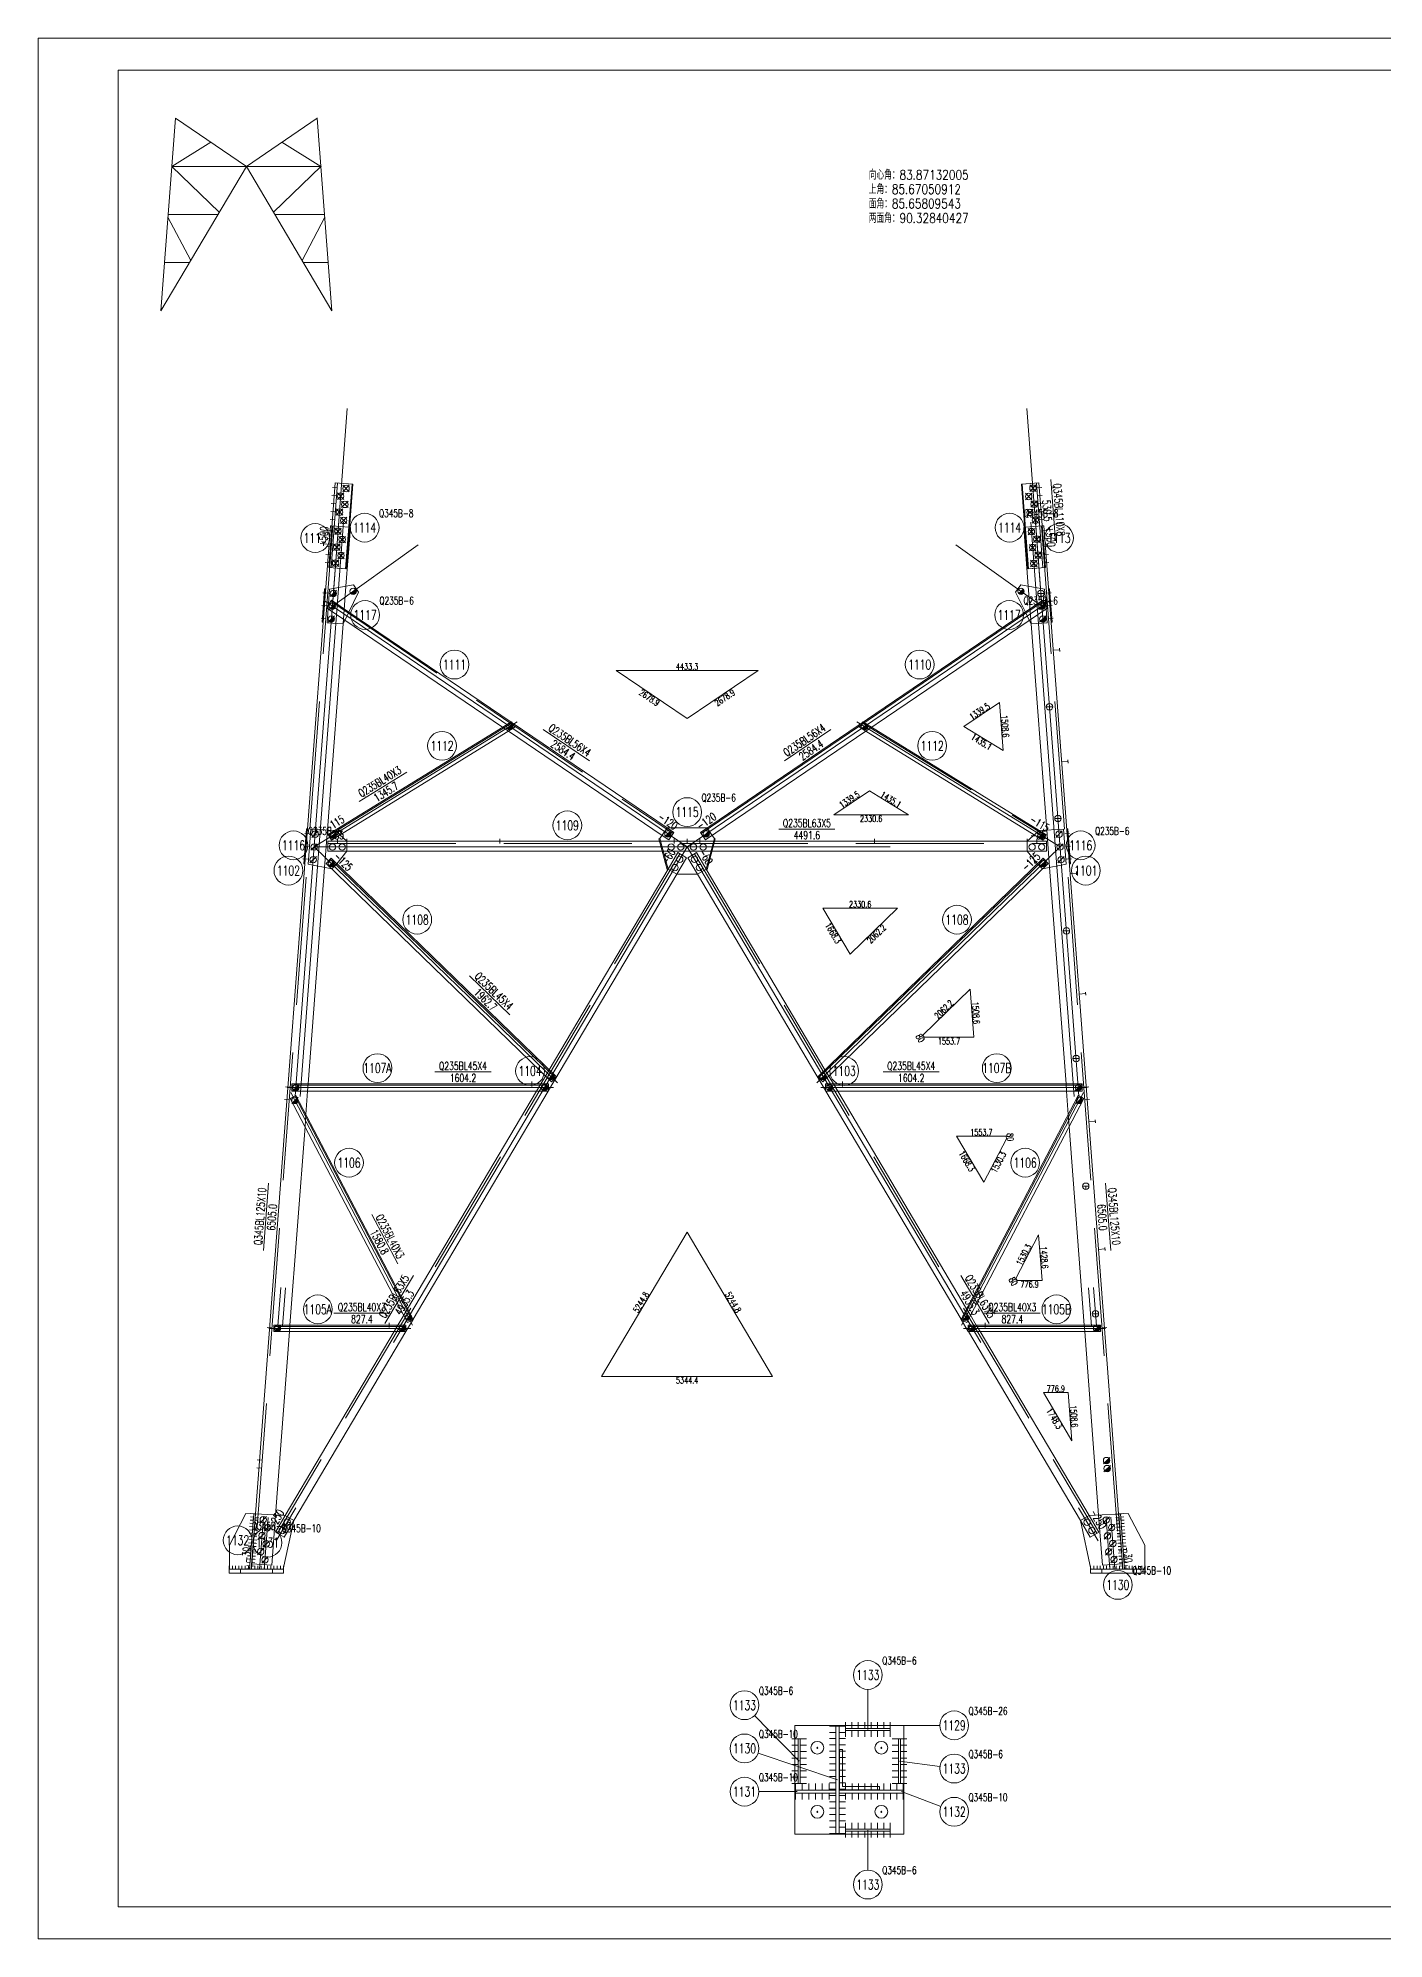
# Model space of a CAD drawing. Extents: x 0 to 841, y 0 to 594.
# Drawn here: x 0 to 420, y 0 to 594 of the extents above; entities that cross this region are included whole.
import ezdxf
from ezdxf.enums import TextEntityAlignment as Align

# ---------------------------------------------------------------- set-up
doc = ezdxf.new("R2010")
doc.units = 0
doc.header["$LTSCALE"] = 20
doc.header["$MEASUREMENT"] = 0
doc.linetypes.add('Dash', pattern=[2.75, 2, -0.75])
doc.linetypes.add('DashDot', pattern=[15.6, 9, -3, 0.6, -3])
doc.layers.get('0').update_dxf_attribs({"linetype": 'CONTINUOUS', "lineweight": 25})
doc.styles.get("Standard").update_dxf_attribs({"font": 'simplex', "width": 0.7, "bigfont": 'gbhzfs.shx'})

# ---------------------------------------------------------------- blocks, each defined once
blk = doc.blocks.new('M16X40S')
at = {"color": 3, "linetype": 'Continuous', "lineweight": 13}
blk.add_line((-0.707, -0.707), (0.707, 0.707), dxfattribs=at)
blk.add_circle((0, 0), 1, dxfattribs=at)
for radius in [0.9, 0.8, 0.7, 0.6, 0.5, 0.4, 0.3, 0.2, 0.1]:
    blk.add_arc((0, 0), radius, 225, 45, dxfattribs=at)
blk = doc.blocks.new('M20X45S')
at = {"color": 3, "linetype": 'Continuous', "lineweight": 13}
blk.add_circle((0, 0), 1, dxfattribs=at)
blk = doc.blocks.new('M20X55S')
at = {"color": 3, "linetype": 'Continuous', "lineweight": 13}
blk.add_line((-1, -1), (1, 1), dxfattribs=at)
blk.add_circle((0, 0), 1, dxfattribs=at)
blk = doc.blocks.new('M20X65S')
at = {"color": 3, "linetype": 'Continuous', "lineweight": 13}
for p, q in [((-1, -1), (1, 1)), ((-1, 1), (1, -1))]:
    blk.add_line(p, q, dxfattribs=at)
blk.add_circle((0, 0), 1, dxfattribs=at)
blk = doc.blocks.new('M16X50S')
at = {"color": 3, "linetype": 'Continuous', "lineweight": 13}
blk.add_line((-1, -1), (1, 1), dxfattribs=at)
blk.add_circle((0, 0), 1, dxfattribs=at)
for radius in [0.9, 0.8, 0.7, 0.6, 0.5, 0.4, 0.3, 0.2, 0.1]:
    blk.add_arc((0, 0), radius, 225, 45, dxfattribs=at)
blk = doc.blocks.new('StepBolt')
at = {"color": 3, "linetype": 'Continuous', "lineweight": 13}
for p, q in [((-1, 0), (1, 0)), ((0, 0), (0, -1))]:
    blk.add_line(p, q, dxfattribs=at)
blk.add_circle((0, 0), 1, dxfattribs=at)
blk = doc.blocks.new('DefaultBolt')
at = {"color": 3, "linetype": 'Continuous', "lineweight": 13}
for p, q in [((-0.1, -0.1), (0.1, 0.1)), ((0.1, -0.1), (-0.1, 0.1))]:
    blk.add_line(p, q, dxfattribs=at)
blk.add_circle((0, 0), 1, dxfattribs=at)

msp = doc.modelspace()

# ---------------------------------------------------------------- linework, layer by layer
at = {"color": 7, "linetype": 'Continuous', "lineweight": 18}
for p, q in [((0, 594), (841, 594)), ((0, 0), (0, 594)), ((25, 584), (831, 584)), ((25, 10), (25, 584)), ((25, 10), (831, 10)), ((0, 0), (841, 0))]:
    msp.add_line(p, q, dxfattribs=at)
at = {"color": 7, "linetype": 'Continuous', "lineweight": 0}
for p, q in [((42.93, 568.94), (38.38, 508.77)), ((42.93, 568.94), (65.1, 553.9)), ((87.26, 568.94), (65.1, 553.9)), ((87.26, 568.94), (91.82, 508.77)), ((54.01, 561.42), (41.79, 553.9)), ((76.18, 561.42), (88.4, 553.9)), ((65.1, 553.9), (38.38, 508.77)), ((41.79, 553.9), (56.6, 539.54)), ((41.79, 553.9), (88.4, 553.9)), ((65.1, 553.9), (91.82, 508.77)), ((88.4, 553.9), (73.6, 539.54)), ((40.59, 538.06), (47.69, 524.5)), ((40.65, 538.86), (56.19, 538.86)), ((89.54, 538.86), (74.01, 538.86)), ((89.6, 538.06), (82.51, 524.5)), ((39.51, 523.81), (47.28, 523.81)), ((90.68, 523.81), (82.91, 523.81)), ((314.09, 417.98), (207.19, 345.43)), ((148.12, 380.01), (90.84, 344.76)), ((91.27, 337.42), (161.71, 269.13)), ((314.3, 337.42), (243.87, 269.13)), ((79.31, 266.77), (159.5, 266.77)), ((80.21, 263.42), (116.86, 193.42)), ((326.26, 266.77), (246.07, 266.77)), ((325.36, 263.42), (288.71, 193.42)), ((73.62, 191.4), (114.96, 191.4)), ((331.95, 191.4), (290.61, 191.4)), ((67.27, 130.82), (66.27, 130.89)), ((67.35, 131.83), (66.35, 131.9)), ((67.42, 132.84), (66.43, 132.92)), ((67.77, 130.78), (68.76, 130.7)), ((67.84, 131.79), (68.84, 131.71)), ((67.92, 132.8), (68.92, 132.73)), ((337.65, 132.79), (336.65, 132.71)), ((337.73, 131.77), (336.73, 131.7)), ((337.8, 130.76), (336.81, 130.68)), ((338.15, 132.83), (339.14, 132.9)), ((338.22, 131.81), (339.22, 131.89)), ((338.3, 130.8), (339.3, 130.87)), ((66.81, 124.74), (65.81, 124.82)), ((66.89, 125.75), (65.89, 125.83)), ((66.96, 126.77), (65.97, 126.84)), ((67.04, 127.78), (66.04, 127.85)), ((67.12, 128.79), (66.12, 128.87)), ((67.19, 129.8), (66.2, 129.88)), ((67.38, 125.72), (68.38, 125.64)), ((67.46, 126.73), (68.46, 126.65)), ((67.54, 127.74), (68.54, 127.67)), ((67.61, 128.75), (68.61, 128.68)), ((67.69, 129.77), (68.69, 129.69)), ((337.88, 129.75), (336.88, 129.67)), ((337.96, 128.73), (336.96, 128.66)), ((338.03, 127.72), (337.04, 127.64)), ((338.11, 126.7), (337.11, 126.63)), ((338.19, 125.69), (337.19, 125.61)), ((338.38, 129.78), (339.38, 129.86)), ((338.45, 128.77), (339.45, 128.85)), ((338.53, 127.76), (339.53, 127.83)), ((338.61, 126.74), (339.61, 126.82)), ((338.69, 125.73), (339.68, 125.8)), ((338.76, 124.71), (339.76, 124.79)), ((66.43, 119.68), (65.43, 119.75)), ((66.5, 120.69), (65.51, 120.77)), ((66.58, 121.7), (65.58, 121.78)), ((66.66, 122.72), (65.66, 122.79)), ((66.73, 123.73), (65.74, 123.8)), ((66.92, 119.64), (67.92, 119.57)), ((67, 120.65), (68, 120.58)), ((67.08, 121.67), (68.08, 121.59)), ((67.15, 122.68), (68.15, 122.6)), ((67.23, 123.69), (68.23, 123.62)), ((67.31, 124.7), (68.31, 124.63)), ((338.26, 124.68), (337.27, 124.6)), ((338.34, 123.66), (337.34, 123.59)), ((338.42, 122.65), (337.42, 122.57)), ((338.49, 121.63), (337.5, 121.56)), ((338.57, 120.62), (337.57, 120.54)), ((338.65, 119.6), (337.65, 119.53)), ((338.84, 123.7), (339.84, 123.77)), ((338.92, 122.68), (339.91, 122.76)), ((338.99, 121.67), (339.99, 121.75)), ((339.07, 120.66), (340.07, 120.73)), ((339.15, 119.64), (340.14, 119.72)), ((59.72, 115.59), (59.72, 116.58)), ((60.72, 115.59), (60.72, 116.58)), ((61.72, 115.59), (61.72, 116.58)), ((62.72, 115.59), (62.72, 116.58)), ((63.72, 115.59), (63.72, 116.58)), ((64.72, 115.59), (64.72, 116.58)), ((66.12, 115.63), (65.12, 115.7)), ((66.2, 116.64), (65.2, 116.72)), ((66.27, 117.65), (65.28, 117.73)), ((66.35, 118.67), (65.35, 118.74)), ((65.72, 115.59), (65.72, 116.58)), ((66.62, 115.59), (67.62, 115.52)), ((66.69, 116.6), (67.69, 116.53)), ((66.72, 115.59), (66.72, 116.58)), ((66.77, 117.62), (67.77, 117.54)), ((66.85, 118.63), (67.85, 118.55)), ((67.72, 115.59), (67.72, 116.58)), ((68.72, 115.59), (68.72, 116.58)), ((69.72, 115.59), (69.72, 116.58)), ((70.72, 115.59), (70.72, 116.58)), ((71.72, 115.59), (71.72, 116.58)), ((72.72, 115.59), (72.72, 116.58)), ((73.72, 115.59), (73.72, 116.58)), ((74.72, 115.59), (74.72, 116.58)), ((75.72, 115.59), (75.72, 116.58)), ((76.72, 115.59), (76.72, 116.58)), ((328.85, 115.59), (328.85, 116.58)), ((329.85, 115.59), (329.85, 116.58)), ((330.85, 115.59), (330.85, 116.58)), ((331.85, 115.59), (331.85, 116.58)), ((332.85, 115.59), (332.85, 116.58)), ((333.85, 115.59), (333.85, 116.58)), ((334.85, 115.59), (334.85, 116.58)), ((335.85, 115.59), (335.85, 116.58)), ((336.85, 115.59), (336.85, 116.58)), ((338.72, 118.59), (337.73, 118.51)), ((338.8, 117.58), (337.8, 117.5)), ((337.85, 115.59), (337.85, 116.58)), ((338.88, 116.56), (337.88, 116.49)), ((338.95, 115.55), (337.96, 115.47)), ((338.85, 115.59), (338.85, 116.58)), ((339.22, 118.63), (340.22, 118.7)), ((339.3, 117.61), (340.3, 117.69)), ((339.38, 116.6), (340.37, 116.67)), ((339.45, 115.59), (340.45, 115.66)), ((339.85, 115.59), (339.85, 116.58)), ((340.85, 115.59), (340.85, 116.58)), ((341.85, 115.59), (341.85, 116.58)), ((342.85, 115.59), (342.85, 116.58)), ((343.85, 115.59), (343.85, 116.58)), ((344.85, 115.59), (344.85, 116.58)), ((345.85, 115.59), (345.85, 116.58)), ((249.27, 66.55), (247.27, 66.55)), ((250.26, 66.55), (252.26, 66.55)), ((252.26, 65.74), (252.26, 67.74)), ((254.26, 65.74), (254.26, 67.74)), ((256.26, 65.74), (256.26, 67.74)), ((258.26, 65.74), (258.26, 67.74)), ((260.26, 65.74), (260.26, 67.74)), ((262.26, 65.74), (262.26, 67.74)), ((264.26, 65.74), (264.26, 67.74)), ((266.26, 65.74), (266.26, 67.74)), ((237.46, 62.54), (235.46, 62.54)), ((237.46, 60.54), (235.46, 60.54)), ((238.06, 62.54), (240.06, 62.54)), ((238.06, 60.54), (240.06, 60.54)), ((249.27, 64.57), (247.27, 64.57)), ((249.27, 62.6), (247.27, 62.6)), ((249.27, 60.62), (247.27, 60.62)), ((250.26, 64.57), (252.26, 64.57)), ((250.26, 62.6), (252.26, 62.6)), ((250.26, 60.62), (252.26, 60.62)), ((252.26, 65.14), (252.26, 63.14)), ((254.26, 65.14), (254.26, 63.14)), ((256.26, 65.14), (256.26, 63.14)), ((258.26, 65.14), (258.26, 63.14)), ((260.26, 65.14), (260.26, 63.14)), ((262.26, 65.14), (262.26, 63.14)), ((264.26, 65.14), (264.26, 63.14)), ((266.26, 65.14), (266.26, 63.14)), ((268.86, 62.54), (266.86, 62.54)), ((268.86, 60.54), (266.86, 60.54)), ((269.46, 62.54), (271.46, 62.54)), ((269.46, 60.54), (271.46, 60.54)), ((237.46, 58.54), (235.46, 58.54)), ((237.46, 56.54), (235.46, 56.54)), ((237.46, 54.54), (235.46, 54.54)), ((238.06, 58.54), (240.06, 58.54)), ((238.06, 56.54), (240.06, 56.54)), ((238.06, 54.54), (240.06, 54.54)), ((249.27, 58.64), (247.27, 58.64)), ((249.27, 56.67), (247.27, 56.67)), ((249.27, 54.69), (247.27, 54.69)), ((250.26, 58.64), (252.26, 58.64)), ((250.26, 56.67), (252.26, 56.67)), ((250.26, 54.69), (252.26, 54.69)), ((268.86, 58.54), (266.86, 58.54)), ((268.86, 56.54), (266.86, 56.54)), ((268.86, 54.54), (266.86, 54.54)), ((269.46, 58.54), (271.46, 58.54)), ((269.46, 56.54), (271.46, 56.54)), ((269.46, 54.54), (271.46, 54.54)), ((237.46, 52.54), (235.46, 52.54)), ((237.46, 50.54), (235.46, 50.54)), ((237.46, 48.54), (235.46, 48.54)), ((236.67, 46.54), (236.67, 48.54)), ((238.06, 52.54), (240.06, 52.54)), ((238.06, 50.54), (240.06, 50.54)), ((238.06, 48.54), (240.06, 48.54)), ((238.76, 46.54), (238.76, 48.54)), ((240.85, 46.54), (240.85, 48.54)), ((242.94, 46.54), (242.94, 48.54)), ((245.03, 46.54), (245.03, 48.54)), ((247.12, 46.54), (247.12, 48.54)), ((249.27, 52.71), (247.27, 52.71)), ((249.27, 50.74), (247.27, 50.74)), ((249.27, 48.76), (247.27, 48.76)), ((249.21, 46.54), (249.21, 48.54)), ((250.26, 52.71), (252.26, 52.71)), ((250.26, 50.74), (252.26, 50.74)), ((250.26, 48.76), (252.26, 48.76)), ((250.32, 46.54), (250.32, 48.54)), ((252.31, 46.54), (252.31, 48.54)), ((254.31, 46.54), (254.31, 48.54)), ((256.31, 46.54), (256.31, 48.54)), ((258.3, 46.54), (258.3, 48.54)), ((260.3, 46.54), (260.3, 48.54)), ((262.29, 46.54), (262.29, 48.54)), ((264.29, 46.54), (264.29, 48.54)), ((266.28, 46.54), (266.28, 48.54)), ((268.86, 52.54), (266.86, 52.54)), ((268.86, 50.54), (266.86, 50.54)), ((268.86, 48.54), (266.86, 48.54)), ((268.28, 46.54), (268.28, 48.54)), ((269.46, 52.54), (271.46, 52.54)), ((269.46, 50.54), (271.46, 50.54)), ((269.46, 48.54), (271.46, 48.54)), ((270.27, 46.54), (270.27, 48.54)), ((236.67, 45.54), (236.67, 43.55)), ((238.76, 45.54), (238.76, 43.55)), ((240.85, 45.54), (240.85, 43.55)), ((242.94, 45.54), (242.94, 43.55)), ((245.03, 45.54), (245.03, 43.55)), ((247.12, 45.54), (247.12, 43.55)), ((249.27, 46.79), (247.27, 46.79)), ((249.27, 44.81), (247.27, 44.81)), ((249.27, 42.83), (247.27, 42.83)), ((249.21, 45.54), (249.21, 43.55)), ((250.26, 46.79), (252.26, 46.79)), ((250.26, 44.81), (252.26, 44.81)), ((250.26, 42.83), (252.26, 42.83)), ((250.32, 45.54), (250.32, 43.55)), ((252.31, 45.54), (252.31, 43.55)), ((254.31, 45.54), (254.31, 43.55)), ((256.31, 45.54), (256.31, 43.55)), ((258.3, 45.54), (258.3, 43.55)), ((260.3, 45.54), (260.3, 43.55)), ((262.29, 45.54), (262.29, 43.55)), ((264.29, 45.54), (264.29, 43.55)), ((266.28, 45.54), (266.28, 43.55)), ((268.28, 45.54), (268.28, 43.55)), ((270.27, 45.54), (270.27, 43.55)), ((249.27, 40.86), (247.27, 40.86)), ((249.27, 38.88), (247.27, 38.88)), ((249.27, 36.9), (247.27, 36.9)), ((250.26, 40.86), (252.26, 40.86)), ((250.26, 38.88), (252.26, 38.88)), ((250.26, 36.9), (252.26, 36.9)), ((252.26, 34.34), (252.26, 36.34)), ((254.26, 34.34), (254.26, 36.34)), ((256.26, 34.34), (256.26, 36.34)), ((258.26, 34.34), (258.26, 36.34)), ((260.26, 34.34), (260.26, 36.34)), ((262.26, 34.34), (262.26, 36.34)), ((264.26, 34.34), (264.26, 36.34)), ((266.26, 34.34), (266.26, 36.34)), ((249.27, 34.93), (247.27, 34.93)), ((249.27, 32.95), (247.27, 32.95)), ((250.26, 34.93), (252.26, 34.93)), ((250.26, 32.95), (252.26, 32.95)), ((252.26, 33.74), (252.26, 31.74)), ((254.26, 33.74), (254.26, 31.74)), ((256.26, 33.74), (256.26, 31.74)), ((258.26, 33.74), (258.26, 31.74)), ((260.26, 33.74), (260.26, 31.74)), ((262.26, 33.74), (262.26, 31.74)), ((264.26, 33.74), (264.26, 31.74)), ((266.26, 33.74), (266.26, 31.74))]:
    msp.add_line(p, q, dxfattribs=at)
at = {"color": 2, "linetype": 'DashDot', "lineweight": 0}
for p, q in [((96.63, 478.27), (91.95, 416.45)), ((308.94, 478.27), (313.62, 416.45)), ((93.95, 442.88), (69.18, 115.59)), ((95.45, 442.76), (70.67, 115.47)), ((310.12, 442.76), (334.9, 115.47)), ((311.62, 442.88), (336.4, 115.59)), ((118.79, 435.65), (91.95, 416.45)), ((286.78, 435.65), (313.62, 416.45)), ((89.68, 418), (202.79, 341.23)), ((315.9, 417.99), (202.79, 341.23)), ((149.71, 380.28), (86.26, 341.23)), ((255.86, 380.28), (319.31, 341.23)), ((202.79, 341.23), (69.18, 115.59)), ((86.26, 341.24), (162.26, 267.55)), ((86.26, 341.23), (319.31, 341.23)), ((202.79, 341.23), (336.4, 115.59)), ((319.31, 341.24), (243.31, 267.55)), ((77.81, 266.02), (161, 266.02)), ((78.99, 264.47), (117.03, 191.81)), ((327.76, 266.02), (244.57, 266.02)), ((326.59, 264.47), (288.55, 191.81)), ((72.12, 190.8), (116.46, 190.8)), ((333.45, 190.8), (289.11, 190.8))]:
    msp.add_line(p, q, dxfattribs=at)
at = {"color": 1, "linetype": 'Dash', "lineweight": 0}
for p, q in [((91.61, 428.51), (93.61, 454.94)), ((313.96, 428.51), (311.96, 454.94)), ((92.1, 441.51), (67.54, 117.22)), ((97.08, 441.13), (91.85, 441.53)), ((308.49, 441.13), (313.73, 441.53)), ((313.48, 441.51), (338.03, 117.22)), ((95.3, 410.93), (96.19, 422.7)), ((310.28, 410.93), (309.39, 422.7)), ((90.46, 415.77), (90.52, 416.57)), ((90.52, 416.57), (91.7, 418.31)), ((91.48, 417.98), (198.38, 345.43)), ((91.7, 418.31), (97.12, 414.64)), ((314.93, 415.65), (314.84, 416.88)), ((95.87, 412.1), (90.46, 415.77)), ((308.46, 414.64), (309.7, 412.1)), ((147.77, 380.26), (148.1, 380.04)), ((257.8, 380.26), (260.42, 378.65)), ((146.97, 377.42), (145.15, 378.65)), ((256.61, 378.65), (257.47, 380.04)), ((258.6, 377.42), (256.61, 378.65)), ((257.45, 380.01), (314.73, 344.76)), ((89.53, 334.81), (90.42, 346.54)), ((94.31, 345.02), (92.76, 346.41)), ((92.76, 346.41), (92.76, 346.41)), ((197.03, 343.45), (194.97, 344.85)), ((196.54, 347.17), (198.61, 345.76)), ((198.61, 345.76), (197.03, 343.45)), ((210.61, 344.85), (209.03, 347.17)), ((313.89, 343.4), (311.26, 345.02)), ((312.81, 346.41), (314.94, 345.1)), ((314.94, 345.1), (313.89, 343.4)), ((316.04, 334.81), (315.15, 346.54)), ((200.53, 339.09), (74.81, 126.78)), ((90.51, 343.03), (96.51, 343.03)), ((90.51, 339.88), (90.51, 343.03)), ((90.51, 342.28), (315.06, 342.28)), ((96.51, 339.88), (90.51, 339.88)), ((194.16, 343.03), (211.41, 343.03)), ((210.56, 339.88), (195.01, 339.88)), ((199.88, 339.47), (196.82, 334.31)), ((202.59, 337.86), (199.88, 339.47)), ((202.98, 337.86), (205.69, 339.47)), ((205.05, 339.09), (330.76, 126.78)), ((205.69, 339.47), (208.75, 334.31)), ((309.06, 343.03), (315.06, 343.03)), ((315.06, 339.88), (309.06, 339.88)), ((315.06, 343.03), (315.06, 339.88)), ((91.77, 334.35), (93.34, 335.97)), ((93.34, 335.97), (93.34, 335.97)), ((199.53, 332.7), (202.59, 337.86)), ((206.04, 332.7), (202.98, 337.86)), ((312.23, 335.97), (312.23, 335.97)), ((312.23, 335.97), (313.8, 334.35)), ((159.71, 271.62), (158.53, 269.63)), ((245.86, 271.62), (247.04, 269.63)), ((84.24, 264.92), (84.41, 267.17)), ((157.07, 267.17), (155.74, 264.92)), ((159.4, 264.92), (159.5, 265.09)), ((246.17, 264.92), (246.07, 265.09)), ((248.5, 267.17), (249.83, 264.92)), ((321.33, 264.92), (321.16, 267.17)), ((83.41, 253.87), (83.69, 257.64)), ((322.17, 253.87), (321.88, 257.64)), ((115.48, 196.92), (114.28, 194.9)), ((290.1, 196.92), (291.29, 194.9)), ((78.55, 189.8), (78.71, 191.8)), ((112.44, 191.8), (111.26, 189.8)), ((117.15, 193.57), (117.19, 193.64)), ((288.42, 193.57), (288.38, 193.64)), ((293.13, 191.8), (294.31, 189.8)), ((327.02, 189.8), (326.87, 191.8)), ((114.92, 189.8), (114.96, 189.87)), ((290.65, 189.8), (290.61, 189.87)), ((67.97, 132.8), (66.8, 117.27)), ((73.03, 116.8), (74.21, 132.48)), ((77.22, 132.32), (74.17, 127.16)), ((76.88, 125.55), (79.93, 130.72)), ((328.69, 125.55), (325.64, 130.72)), ((328.35, 132.32), (331.41, 127.16)), ((332.54, 116.8), (331.36, 132.48)), ((337.65, 132.8), (336.65, 132.73)), ((337.73, 131.79), (336.73, 131.71)), ((337.8, 130.78), (336.81, 130.7)), ((337.6, 132.8), (338.78, 117.27)), ((338.95, 115.59), (337.65, 132.8)), ((338.15, 132.84), (339.15, 132.92)), ((338.15, 132.83), (339.45, 115.63)), ((338.23, 131.83), (339.22, 131.9)), ((338.3, 130.82), (339.3, 130.89)), ((74.17, 127.16), (76.88, 125.55)), ((331.41, 127.16), (328.69, 125.55)), ((337.88, 129.77), (336.88, 129.69)), ((337.96, 128.75), (336.96, 128.68)), ((338.03, 127.74), (337.04, 127.67)), ((338.11, 126.73), (337.11, 126.65)), ((338.19, 125.72), (337.19, 125.64)), ((338.38, 129.8), (339.38, 129.88)), ((338.46, 128.79), (339.45, 128.87)), ((338.53, 127.78), (339.53, 127.85)), ((338.61, 126.77), (339.61, 126.84)), ((338.69, 125.75), (339.68, 125.83)), ((338.76, 124.74), (339.76, 124.82)), ((338.26, 124.7), (337.27, 124.63)), ((338.34, 123.69), (337.34, 123.62)), ((338.42, 122.68), (337.42, 122.6)), ((338.49, 121.67), (337.5, 121.59)), ((338.57, 120.65), (337.57, 120.58)), ((338.65, 119.64), (337.65, 119.57)), ((338.84, 123.73), (339.84, 123.8)), ((338.92, 122.72), (339.91, 122.79)), ((338.99, 121.7), (339.99, 121.78)), ((339.07, 120.69), (340.07, 120.77)), ((339.15, 119.68), (340.14, 119.75)), ((59.82, 115.59), (66.09, 115.59)), ((66.65, 115.59), (76.62, 115.59)), ((66.8, 117.27), (73.03, 116.8)), ((328.95, 115.59), (345.75, 115.59)), ((338.78, 117.27), (332.54, 116.8)), ((338.72, 118.63), (337.73, 118.55)), ((338.8, 117.62), (337.8, 117.54)), ((338.88, 116.6), (337.88, 116.53)), ((338.95, 115.59), (337.96, 115.52)), ((339.45, 115.63), (338.95, 115.59)), ((339.22, 118.67), (340.22, 118.74)), ((339.3, 117.65), (340.3, 117.73)), ((339.38, 116.64), (340.37, 116.72)), ((339.45, 115.63), (340.45, 115.7))]:
    msp.add_line(p, q, dxfattribs=at)
at = {"color": 7, "linetype": 'Continuous', "lineweight": 13}
for p, q in [((317.84, 436.87), (316.39, 456.06)), ((157.84, 377.96), (172.32, 368.14)), ((247.73, 377.96), (233.25, 368.13)), ((115.21, 364.63), (100.31, 355.46)), ((231.46, 346.78), (248.96, 346.78)), ((134.83, 300.96), (147.4, 288.78)), ((124.02, 270.92), (141.52, 270.92)), ((281.55, 270.92), (264.05, 270.92)), ((72.03, 236.12), (70.45, 215.18)), ((333.54, 236.12), (335.12, 215.18)), ((104.26, 226.43), (112.38, 210.92)), ((117.3, 207.37), (108.39, 192.31)), ((288.27, 207.37), (297.19, 192.31)), ((92.43, 195.55), (109.93, 195.55)), ((313.14, 195.55), (295.64, 195.55)), ((259.26, 78), (259.26, 65.44)), ((223.86, 69.82), (237.76, 55.54)), ((281.72, 66.75), (270.47, 66.75)), ((224.99, 58.11), (249.77, 49.75)), ((281.76, 53.85), (269.16, 55.54)), ((225.22, 46.04), (237.17, 46.04)), ((282.02, 41.36), (269.77, 46.04)), ((259.26, 21.5), (259.26, 34.04))]:
    msp.add_line(p, q, dxfattribs=at)
at = {"color": 1, "linetype": 'Continuous', "lineweight": 0}
for p, q in [((224.95, 396.39), (180.62, 396.39)), ((180.62, 396.39), (202.79, 381.35)), ((202.79, 381.35), (224.95, 396.39)), ((300.36, 386.36), (289.28, 378.84)), ((301.5, 371.32), (300.36, 386.36)), ((289.28, 378.84), (301.5, 371.32)), ((259.72, 358.79), (248.64, 351.26)), ((271.94, 351.26), (259.72, 358.79)), ((248.64, 351.26), (271.94, 351.26)), ((268.5, 322.1), (245.19, 322.1)), ((245.19, 322.1), (253.69, 307.74)), ((253.69, 307.74), (268.5, 322.1)), ((291.25, 296.79), (276.44, 282.44)), ((292.39, 281.75), (291.25, 296.79)), ((276.44, 282.44), (276.85, 281.75)), ((276.85, 281.75), (292.39, 281.75)), ((286.96, 250.87), (295.46, 236.51)), ((302.49, 250.87), (286.96, 250.87)), ((295.46, 236.51), (302.55, 250.07)), ((302.55, 250.07), (302.49, 250.87)), ((202.79, 220.89), (176.06, 175.76)), ((229.51, 175.76), (202.79, 220.89)), ((312.6, 219.98), (305.5, 206.43)), ((313.68, 205.74), (312.6, 219.98)), ((305.5, 206.43), (305.91, 205.74)), ((305.91, 205.74), (313.68, 205.74)), ((176.06, 175.76), (229.51, 175.76)), ((314.09, 170.75), (323, 155.7)), ((321.86, 170.75), (314.09, 170.75)), ((323, 155.7), (321.86, 170.75))]:
    msp.add_line(p, q, dxfattribs=at)
at = {"color": 7, "linetype": 'Continuous', "lineweight": 0}
for points in [[(90.86, 428.57), (92.86, 454.99)], [(92.87, 454.99), (90.86, 428.57)], [(92.86, 454.99), (98.35, 454.58)], [(98.1, 454.6), (92.87, 454.99)], [(96.1, 428.17), (98.1, 454.6)], [(98.35, 454.58), (96.35, 428.15)], [(312.71, 454.99), (307.23, 454.58)], [(307.23, 454.58), (309.23, 428.15)], [(312.71, 454.99), (307.47, 454.6)], [(307.47, 454.6), (309.47, 428.17)], [(314.71, 428.57), (312.71, 454.99)], [(314.71, 428.57), (312.71, 454.99)], [(91.35, 441.57), (67.97, 132.8)], [(91.85, 441.53), (91.35, 441.57)], [(96.19, 422.7), (97.58, 441.1)], [(97.58, 441.1), (97.08, 441.13)], [(307.99, 441.1), (308.49, 441.13)], [(309.39, 422.7), (307.99, 441.1)], [(313.73, 441.53), (314.23, 441.57)], [(314.23, 441.57), (337.6, 132.8)], [(96.35, 428.15), (90.86, 428.57)], [(90.86, 428.57), (96.1, 428.17)], [(309.23, 428.15), (314.71, 428.57)], [(309.47, 428.17), (314.71, 428.57)], [(89.55, 421.9), (88.76, 411.43)], [(89.06, 411.4), (89.85, 421.87)], [(89.85, 421.87), (89.55, 421.9)], [(91.1, 421.78), (90.31, 411.31)], [(98.55, 423.13), (91.1, 421.78)], [(100.17, 420.86), (98.55, 423.13)], [(307.03, 423.13), (305.4, 420.86)], [(314.47, 421.78), (307.03, 423.13)], [(314.84, 416.88), (314.47, 421.78)], [(316.02, 421.9), (315.72, 421.87)], [(315.72, 421.87), (316.52, 411.4)], [(316.82, 411.43), (316.02, 421.9)], [(95.3, 410.93), (100.17, 420.86)], [(313.87, 418.31), (206.96, 345.76)], [(208.54, 343.45), (315.44, 415.99)], [(305.4, 420.86), (308.46, 414.64)], [(315.44, 415.99), (313.87, 418.31)], [(88.76, 411.43), (89.06, 411.4)], [(90.31, 411.31), (95.3, 410.93)], [(90.42, 346.54), (95.3, 410.93)], [(145.15, 378.65), (95.87, 412.1)], [(97.12, 414.64), (147.77, 380.26)], [(309.7, 412.1), (310.28, 410.93)], [(310.28, 410.93), (315.26, 411.31)], [(315.15, 346.54), (310.28, 410.93)], [(315.26, 411.31), (314.93, 415.65)], [(316.52, 411.4), (316.82, 411.43)], [(147.91, 380.35), (90.63, 345.1)], [(148.96, 378.65), (147.91, 380.35)], [(257.47, 380.04), (257.66, 380.35)], [(257.66, 380.35), (257.8, 380.26)], [(91.68, 343.4), (148.96, 378.65)], [(194.97, 344.85), (146.97, 377.42)], [(148.1, 380.04), (196.54, 347.17)], [(311.26, 345.02), (258.6, 377.42)], [(260.42, 378.65), (312.81, 346.41)], [(83.05, 335.96), (83.88, 346.93)], [(84.18, 346.91), (83.34, 335.94)], [(83.88, 346.93), (84.18, 346.91)], [(85.18, 346.83), (84.35, 335.86)], [(92.76, 346.41), (85.18, 346.83)], [(90.63, 345.1), (91.68, 343.4)], [(96.51, 343.03), (94.31, 345.02)], [(196.54, 347.17), (194.26, 343.82)], [(209.03, 347.17), (196.54, 347.17)], [(206.96, 345.76), (208.54, 343.45)], [(211.31, 343.82), (210.61, 344.85)], [(312.81, 346.41), (309.06, 343.03)], [(320.39, 346.83), (312.81, 346.41)], [(321.22, 335.86), (320.39, 346.83)], [(321.7, 346.93), (321.4, 346.91)], [(321.4, 346.91), (322.23, 335.94)], [(322.53, 335.96), (321.7, 346.93)], [(93.34, 335.97), (96.51, 339.88)], [(96.51, 343.03), (194.16, 343.03)], [(96.51, 339.88), (96.51, 343.03)], [(195.01, 339.88), (96.51, 339.88)], [(194.26, 343.82), (193.97, 343.74)], [(193.97, 343.74), (196.53, 334.23)], [(194.26, 343.82), (196.82, 334.31)], [(196.82, 334.31), (194.26, 343.82)], [(208.75, 334.31), (211.31, 343.82)], [(211.31, 343.82), (208.75, 334.31)], [(209.04, 334.23), (211.6, 343.74)], [(309.06, 339.88), (210.56, 339.88)], [(211.6, 343.74), (211.31, 343.82)], [(211.41, 343.03), (309.06, 343.03)], [(309.06, 343.03), (309.06, 339.88)], [(309.06, 339.88), (312.23, 335.97)], [(83.34, 335.94), (83.05, 335.96)], [(84.35, 335.86), (91.77, 334.35)], [(84.41, 267.17), (89.53, 334.81)], [(89.98, 336.09), (91.55, 337.71)], [(160.42, 267.8), (89.98, 336.09)], [(91.55, 337.71), (161.99, 269.42)], [(91.77, 334.35), (91.77, 334.35)], [(159.5, 265.09), (199.53, 332.7)], [(196.82, 334.31), (159.71, 271.62)], [(196.53, 334.23), (196.82, 334.31)], [(196.82, 334.31), (199.53, 332.7)], [(199.53, 332.7), (206.04, 332.7)], [(206.04, 332.7), (208.75, 334.31)], [(246.07, 265.09), (206.04, 332.7)], [(208.75, 334.31), (245.86, 271.62)], [(208.75, 334.31), (209.04, 334.23)], [(314.03, 337.71), (243.59, 269.42)], [(245.15, 267.8), (315.59, 336.09)], [(313.8, 334.35), (321.22, 335.86)], [(313.8, 334.35), (313.8, 334.35)], [(315.59, 336.09), (314.03, 337.71)], [(321.16, 267.17), (316.04, 334.81)], [(322.23, 335.94), (322.53, 335.96)], [(158.53, 269.63), (157.07, 267.17)], [(161.99, 269.42), (160.42, 267.8)], [(243.59, 269.42), (245.15, 267.8)], [(247.04, 269.63), (248.5, 267.17)], [(78.8, 262.67), (80.57, 263.6)], [(115.44, 192.67), (78.8, 262.67)], [(79.31, 267.17), (159.5, 267.17)], [(79.31, 264.92), (79.31, 267.17)], [(159.5, 264.92), (79.31, 264.92)], [(80.57, 263.6), (117.22, 193.6)], [(83.69, 257.64), (84.24, 264.92)], [(155.74, 264.92), (115.48, 196.92)], [(117.19, 193.64), (159.4, 264.92)], [(159.5, 267.17), (159.5, 264.92)], [(326.26, 267.17), (246.07, 267.17)], [(246.07, 267.17), (246.07, 264.92)], [(246.07, 264.92), (326.26, 264.92)], [(288.38, 193.64), (246.17, 264.92)], [(249.83, 264.92), (290.1, 196.92)], [(325, 263.6), (288.36, 193.6)], [(290.13, 192.67), (326.78, 262.67)], [(321.88, 257.64), (321.33, 264.92)], [(326.78, 262.67), (325, 263.6)], [(326.26, 264.92), (326.26, 267.17)], [(78.71, 191.8), (83.41, 253.87)], [(326.87, 191.8), (322.17, 253.87)], [(73.62, 191.8), (114.96, 191.8)], [(73.62, 189.8), (73.62, 191.8)], [(114.28, 194.9), (112.44, 191.8)], [(114.96, 189.87), (117.15, 193.57)], [(114.96, 191.8), (114.96, 189.8)], [(117.22, 193.6), (115.44, 192.67)], [(288.36, 193.6), (290.13, 192.67)], [(290.61, 189.87), (288.42, 193.57)], [(331.95, 191.8), (290.61, 191.8)], [(290.61, 191.8), (290.61, 189.8)], [(291.29, 194.9), (293.13, 191.8)], [(331.95, 189.8), (331.95, 191.8)], [(114.96, 189.8), (73.62, 189.8)], [(74.21, 132.48), (78.55, 189.8)], [(111.26, 189.8), (77.22, 132.32)], [(79.93, 130.72), (114.92, 189.8)], [(290.61, 189.8), (331.95, 189.8)], [(325.64, 130.72), (290.65, 189.8)], [(294.31, 189.8), (328.35, 132.32)], [(331.36, 132.48), (327.02, 189.8)], [(64.97, 132.95), (59.82, 123.09)], [(67.4, 132.83), (64.97, 132.95)], [(66.09, 115.59), (67.4, 132.83)], [(67.42, 132.84), (66.12, 115.63)], [(66.62, 115.59), (67.92, 132.8)], [(67.95, 132.8), (66.65, 115.59)], [(67.92, 132.8), (67.42, 132.84)], [(77.22, 132.32), (67.95, 132.8)], [(76.62, 115.59), (79.93, 130.72)], [(79.93, 130.72), (77.22, 132.32)], [(328.35, 132.32), (325.64, 130.72)], [(325.64, 130.72), (328.95, 115.59)], [(340.6, 132.95), (328.35, 132.32)], [(337.65, 132.8), (338.15, 132.84)], [(337.65, 132.79), (338.15, 132.83)], [(337.65, 132.8), (337.65, 132.8)], [(338.95, 115.55), (337.65, 132.79)], [(338.15, 132.84), (338.15, 132.83)], [(338.15, 132.83), (339.45, 115.59)], [(345.75, 123.09), (340.6, 132.95)], [(59.82, 123.09), (59.82, 115.59)], [(345.75, 115.59), (345.75, 123.09)], [(59.72, 115.59), (76.72, 115.59)], [(59.72, 114.29), (59.72, 115.59)], [(76.72, 114.29), (59.72, 114.29)], [(66.12, 115.63), (66.62, 115.59)], [(76.72, 115.59), (76.72, 114.29)], [(345.85, 115.59), (328.85, 115.59)], [(328.85, 115.59), (328.85, 114.29)], [(328.85, 114.29), (345.85, 114.29)], [(339.45, 115.59), (338.95, 115.55)], [(345.85, 114.29), (345.85, 115.59)], [(236.47, 32.75), (236.47, 66.75)], [(236.47, 66.75), (270.47, 66.75)], [(249.27, 32.95), (249.27, 66.55)], [(249.27, 66.55), (250.26, 66.55)], [(250.26, 66.55), (250.26, 32.95)], [(252.26, 65.14), (252.26, 65.74)], [(252.26, 65.74), (266.26, 65.74)], [(266.26, 65.74), (266.26, 65.14)], [(270.47, 66.75), (270.47, 32.75)], [(237.46, 48.54), (237.46, 62.54)], [(237.46, 62.54), (238.06, 62.54)], [(238.06, 62.54), (238.06, 48.54)], [(266.26, 65.14), (252.26, 65.14)], [(268.86, 48.54), (268.86, 62.54)], [(268.86, 62.54), (269.46, 62.54)], [(269.46, 62.54), (269.46, 48.54)], [(250.36, 46.64), (250.36, 59.18)], [(250.36, 59.18), (251.37, 59.18)], [(251.37, 59.18), (251.37, 47.64)], [(238.06, 48.54), (237.46, 48.54)], [(251.37, 47.64), (262.91, 47.64)], [(262.91, 47.64), (262.9, 46.64)], [(269.46, 48.54), (268.86, 48.54)], [(236.67, 46.54), (249.21, 46.54)], [(236.67, 45.54), (236.67, 46.54)], [(249.21, 45.54), (236.67, 45.54)], [(249.21, 46.54), (249.21, 45.54)], [(250.32, 46.54), (270.27, 46.54)], [(250.32, 45.54), (250.32, 46.54)], [(270.27, 45.54), (250.32, 45.54)], [(262.9, 46.64), (250.36, 46.64)], [(270.27, 46.54), (270.27, 45.54)], [(270.47, 32.75), (236.47, 32.75)], [(250.26, 32.95), (249.27, 32.95)], [(252.26, 34.34), (266.26, 34.34)], [(252.26, 33.74), (252.26, 34.34)], [(266.26, 33.74), (252.26, 33.74)], [(266.26, 34.34), (266.26, 33.74)]]:
    msp.add_lwpolyline(points, dxfattribs=at)
at = {"color": 3, "linetype": 'Continuous', "lineweight": 20}
for points in [[(92, 453.55), (93.5, 453.44)], [(313.57, 453.55), (312.08, 453.44)], [(91.43, 446.07), (92.93, 445.96)], [(91.62, 448.57), (93.12, 448.45)], [(91.81, 451.06), (93.31, 450.95)], [(313.76, 451.06), (312.26, 450.95)], [(313.95, 448.57), (312.45, 448.45)], [(314.14, 446.07), (312.64, 445.96)], [(90.49, 440.13), (91.98, 440.02)], [(91.25, 443.58), (92.74, 443.47)], [(314.33, 443.58), (312.83, 443.47)], [(315.09, 440.13), (313.59, 440.02)], [(90.11, 435.14), (91.6, 435.03)], [(90.3, 437.64), (91.79, 437.52)], [(315.46, 435.14), (313.97, 435.03)], [(316.52, 437.73), (314.53, 437.58)], [(316.56, 437.23), (316.48, 438.23)], [(89.73, 430.16), (91.23, 430.04)], [(89.92, 432.65), (91.42, 432.54)], [(315.65, 432.65), (314.16, 432.54)], [(315.84, 430.16), (314.35, 430.04)], [(88.71, 416.7), (90.21, 416.58)], [(89.01, 420.68), (90.51, 420.57)], [(316.56, 420.68), (315.06, 420.57)], [(316.86, 416.69), (315.36, 416.58)], [(88.41, 412.71), (89.91, 412.59)], [(317.16, 412.71), (315.67, 412.59)], [(319.16, 402.83), (317.17, 402.68)], [(319.2, 402.33), (319.13, 403.33)], [(321.84, 367.43), (321.77, 368.43)], [(321.81, 367.93), (319.81, 367.78)], [(83.32, 345.47), (84.82, 345.36)], [(322.25, 345.47), (320.76, 345.36)], [(83.02, 341.48), (84.51, 341.37)], [(93.51, 343.78), (93.51, 342.28)], [(96.51, 343.78), (96.51, 342.28)], [(144.24, 343.78), (144.24, 342.28)], [(198.79, 343.78), (198.79, 342.28)], [(202.79, 343.78), (202.79, 342.28)], [(206.79, 343.78), (206.79, 342.28)], [(261.34, 343.78), (261.34, 342.28)], [(309.06, 343.78), (309.06, 342.28)], [(312.06, 343.78), (312.06, 342.28)], [(322.55, 341.48), (321.06, 341.37)], [(82.72, 337.49), (84.21, 337.38)], [(322.86, 337.49), (321.36, 337.38)], [(324.45, 333.03), (322.45, 332.88)], [(324.49, 332.53), (324.41, 333.53)], [(327.3, 295.39), (325.3, 295.24)], [(327.34, 294.89), (327.26, 295.89)], [(154.25, 267.92), (154.25, 266.42)], [(251.32, 267.92), (251.32, 266.42)], [(77.02, 262.28), (78.52, 262.16)], [(77.32, 266.26), (78.82, 266.15)], [(328.25, 266.26), (326.75, 266.15)], [(328.55, 262.28), (327.06, 262.16)], [(330.32, 255.5), (328.32, 255.35)], [(330.36, 255), (330.28, 256)], [(333.34, 215.62), (331.34, 215.47)], [(333.37, 215.12), (333.3, 216.11)], [(71.63, 191.05), (73.12, 190.94)], [(109.71, 192.55), (109.71, 191.05)], [(295.86, 192.55), (295.86, 191.05)], [(333.94, 191.05), (332.45, 190.94)], [(68.5, 149.74), (70, 149.62)], [(68.31, 147.24), (69.81, 147.13)], [(67.1, 131.29), (68.6, 131.18)], [(338.47, 131.29), (336.97, 131.18)], [(66.73, 126.3), (68.22, 126.19)], [(66.92, 128.8), (68.41, 128.68)], [(338.66, 128.8), (337.16, 128.68)], [(338.85, 126.3), (337.35, 126.19)], [(66.16, 118.82), (67.66, 118.71)], [(66.35, 121.32), (67.85, 121.2)], [(66.54, 123.81), (68.03, 123.7)], [(339.03, 123.81), (337.54, 123.7)], [(339.22, 121.32), (337.73, 121.2)], [(339.41, 118.82), (337.92, 118.71)], [(63.22, 115.69), (63.22, 114.19)], [(63.22, 115.69), (63.22, 114.19)], [(73.22, 115.69), (73.22, 114.19)], [(73.22, 115.69), (73.22, 114.19)], [(332.35, 115.69), (332.35, 114.19)], [(332.35, 115.69), (332.35, 114.19)], [(342.35, 115.69), (342.35, 114.19)], [(342.35, 115.69), (342.35, 114.19)]]:
    msp.add_lwpolyline(points, dxfattribs=at)
at = {"color": 3, "linetype": 'Continuous', "lineweight": 13}
for centre in [(42.93, 568.94), (42.93, 568.94), (87.26, 568.94), (87.26, 568.94), (54.01, 561.42), (76.18, 561.42), (41.79, 553.9), (41.79, 553.9), (41.79, 553.9), (65.1, 553.9), (65.1, 553.9), (65.1, 553.9), (65.1, 553.9), (88.4, 553.9), (88.4, 553.9), (88.4, 553.9), (40.59, 538.06), (40.65, 538.86), (56.19, 538.86), (56.6, 539.54), (73.6, 539.54), (74.01, 538.86), (89.54, 538.86), (89.6, 538.06), (39.51, 523.81), (47.28, 523.81), (47.69, 524.5), (82.51, 524.5), (82.91, 523.81), (90.68, 523.81), (38.38, 508.77), (38.38, 508.77), (91.82, 508.77), (91.82, 508.77)]:
    msp.add_circle(centre, 0.01, dxfattribs=at)
at = {"color": 7, "linetype": 'Continuous', "lineweight": 13}
for centre in [(102.04, 441.01), (303.54, 441.01), (86.59, 437.75), (318.98, 437.75), (102.18, 413.71), (303.4, 413.71), (130.12, 398.22), (275.45, 398.22), (126.22, 372.82), (279.35, 372.82), (202.79, 352.12), (165.36, 347.98), (79.83, 341.72), (325.75, 341.72), (78.23, 333.84), (327.34, 333.84), (118.47, 318.5), (287.1, 318.5), (106.04, 272.12), (153.72, 271.22), (251.86, 271.22), (299.53, 272.12), (97.17, 242.56), (308.4, 242.56), (87.4, 196.75), (318.17, 196.75), (62.36, 124.57), (71.68, 123.83), (337.35, 110.64), (259.26, 82.5), (220.72, 73.04), (286.22, 66.75), (220.72, 59.54), (286.22, 53.25), (220.72, 46.04), (286.22, 39.75), (259.26, 17)]:
    msp.add_circle(centre, 4.5, dxfattribs=at)

# ---------------------------------------------------------------- block references
at = {"color": 3, "linetype": 'Continuous', "lineweight": 13}
for name, p in [('M20X65S', (94.56, 450.85)), ('M20X65S', (96.24, 453.23)), ('M20X65S', (309.52, 450.74)), ('M20X65S', (310.83, 453.35)), ('M20X65S', (94.18, 445.87)), ('M20X65S', (95.86, 448.25)), ('M20X65S', (309.9, 445.75)), ('M20X65S', (311.2, 448.36)), ('M20X65S', (93.73, 439.88)), ('M20X65S', (95.49, 443.26)), ('M20X65S', (310.35, 439.77)), ('M20X65S', (311.58, 443.37)), ('M20X65S', (93.35, 434.9)), ('M20X65S', (95.03, 437.28)), ('M20X65S', (310.73, 434.78)), ('M20X65S', (312.03, 437.39)), ('M20X65S', (92.97, 429.91)), ('M20X65S', (94.66, 432.29)), ('M20X65S', (311.1, 429.8)), ('M20X65S', (312.41, 432.41)), ('M16X40S', (98.46, 421.11)), ('M16X40S', (307.11, 421.11)), ('M16X50S', (91.95, 416.45)), ('M16X50S', (92.25, 420.44)), ('StepBolt', (313.32, 420.44)), ('M16X50S', (313.62, 416.45)), ('M16X50S', (91.65, 412.46)), ('M16X50S', (313.92, 412.46)), ('StepBolt', (316, 385.04)), ('M16X40S', (147.37, 378.84)), ('M16X40S', (258.2, 378.84)), ('StepBolt', (318.64, 350.14)), ('M20X55S', (86.56, 345.22)), ('M16X40S', (92.22, 344.9)), ('M16X40S', (196.79, 345.31)), ('M16X40S', (208.79, 345.31)), ('M16X40S', (313.35, 344.9)), ('M20X55S', (319.01, 345.22)), ('M20X55S', (86.26, 341.23)), ('M20X45S', (92.01, 341.23)), ('M20X45S', (95.01, 341.23)), ('M20X45S', (197.79, 341.23)), ('M20X45S', (200.79, 341.23)), ('M20X45S', (204.79, 341.23)), ('M20X45S', (207.79, 341.23)), ('M20X45S', (310.56, 341.23)), ('M20X45S', (313.56, 341.23)), ('M20X55S', (319.31, 341.23)), ('M20X55S', (85.96, 337.25)), ('M16X40S', (91.64, 336.01)), ('M20X45S', (198.96, 334.78)), ('M20X45S', (200.49, 337.36)), ('M20X45S', (205.08, 337.36)), ('M20X45S', (206.61, 334.78)), ('M16X40S', (313.93, 336.01)), ('M20X55S', (319.62, 337.25)), ('StepBolt', (321.3, 314.99)), ('StepBolt', (324.32, 275.11)), ('M16X40S', (160.29, 269.46)), ('M16X40S', (245.29, 269.46)), ('M16X50S', (80.26, 262.03)), ('M16X50S', (80.56, 266.02)), ('M16X40S', (158.25, 266.02)), ('M16X40S', (247.32, 266.02)), ('M16X50S', (325.01, 266.02)), ('M16X50S', (325.31, 262.03)), ('StepBolt', (327.34, 235.22)), ('StepBolt', (330.36, 195.33)), ('M16X50S', (74.87, 190.8)), ('M16X40S', (113.71, 190.8)), ('M16X40S', (115.75, 194.24)), ('M16X40S', (289.82, 194.24)), ('M16X40S', (291.86, 190.8)), ('M16X50S', (330.7, 190.8)), ('M16X50S', (333.83, 149.49)), ('M16X50S', (334.02, 147)), ('M20X55S', (70.35, 131.04)), ('M20X45S', (77.84, 130.22)), ('M20X45S', (327.74, 130.22)), ('M20X55S', (333.73, 130.93)), ('M20X55S', (69.97, 126.06)), ('M20X55S', (71.65, 128.44)), ('M20X45S', (76.31, 127.63)), ('M20X45S', (329.26, 127.63)), ('M20X55S', (334.11, 125.94)), ('M20X55S', (335.42, 128.55)), ('M20X55S', (69.59, 121.07)), ('M20X55S', (70.9, 118.47)), ('M20X55S', (71.27, 123.45)), ('M20X55S', (334.49, 120.96)), ('M20X55S', (335.79, 123.56)), ('M20X55S', (336.17, 118.58))]:
    msp.add_blockref(name, p, dxfattribs=at)
for p, xscale, yscale, zscale in [((243.47, 59.75), 1.999999999999886, 1.999999999999886, 1.999999999999886), ((263.47, 59.75), 2.000000000000455, 2.000000000000455, 2.000000000000455), ((243.47, 39.75), 1.999999999999886, 1.999999999999886, 1.999999999999886), ((263.47, 39.75), 2.000000000000455, 2.000000000000455, 2.000000000000455)]:
    msp.add_blockref('DefaultBolt', p, dxfattribs=dict(at, xscale=xscale, yscale=yscale, zscale=zscale))

# ---------------------------------------------------------------- texts
at = {"color": 7, "linetype": 'Continuous', "lineweight": 13, "width": 0.8}
for s, p in [('向心角：83.87132005', (259.54, 548.85)), ('上角：85.67050912', (259.54, 544.35)), ('面角：85.65809543', (259.54, 539.85)), ('两面角：90.32840427', (259.54, 535.35))]:
    msp.add_text(s, height=3, dxfattribs=at).set_placement(p, align=Align.BOTTOM_LEFT)
at = {"color": 7, "linetype": 'Continuous', "lineweight": 13, "width": 0.7}
for s, rotation, p in [('Q345BL110X8', 274.32949, (318.99, 446.61)), ('530.5', 274.32949, (315.25, 446.33)), ('+500', 85.67051, (89.21, 438.22)), ('+500', 274.32949, (316.36, 438.22)), ('Q235BL56X4', 325.83745, (166.13, 374.6)), ('2584.4', 325.83745, (164.03, 371.5)), ('Q235BL56X4', 34.16236, (239.44, 374.6)), ('2584.4', 34.16236, (241.55, 371.5)), ('Q235BL40X3', 31.60845, (106.78, 361.64)), ('1345.7', 31.60845, (108.74, 358.45)), ('-115', 31.60845, (92.63, 348.53)), ('-120', 325.83745, (196.76, 349.28)), ('-120', 34.16236, (208.81, 349.28)), ('-115', 328.39175, (312.94, 348.53)), ('-60', 59.36925, (196.93, 338.17)), ('-60', 300.63075, (208.64, 338.17)), ('-125', 44.11402, (310.21, 336.62)), ('-125', 315.88598, (95.36, 336.62)), ('Q235BL45X4', 315.88598, (142.42, 296.22)), ('1962.7', 315.88598, (139.81, 293.53)), ('Q235BL45X4', 0, (132.77, 272.79)), ('Q235BL45X4', 360, (272.8, 272.79)), ('1604.2', 0, (132.77, 269.04)), ('1604.2', 360, (272.8, 269.04)), ('Q345BL125X10', 85.67051, (69.37, 225.8)), ('Q345BL125X10', 274.32949, (336.2, 225.8)), ('6505.0', 85.67051, (73.11, 225.51)), ('Q235BL40X3', 297.6337, (109.98, 219.54)), ('6505.0', 274.32949, (332.46, 225.51)), ('1580.8', 297.6337, (106.66, 217.8)), ('Q235BL63X5', 59.36925, (111.23, 200.79)), ('4935.3', 59.36925, (114.46, 198.88)), ('4935.3', 300.63075, (291.11, 198.88)), ('Q235BL63X5', 300.63075, (294.34, 200.79)), ('Q235BL40X3', 360, (101.18, 197.43)), ('Q235BL40X3', 0, (304.39, 197.43)), ('827.4', 360, (101.18, 193.68)), ('827.4', 0, (304.39, 193.68)), ('-250', 59.36925, (74.34, 131.13)), ('-250', 300.63075, (331.24, 131.13)), ('-30', 85.67051, (65.12, 120.03)), ('-30', 274.32949, (340.45, 120.03))]:
    msp.add_text(s, height=2.5, rotation=rotation, dxfattribs=at).set_placement(p, align=Align.MIDDLE_CENTER)
for s, p in [('Q345B-8', (106.54, 445.51)), ('Q345B-8', (308.04, 445.51)), ('Q235B-6', (106.68, 418.21)), ('Q235B-6', (307.9, 418.21)), ('Q235B-6', (207.29, 356.62)), ('Q235B-6', (84.33, 346.22)), ('Q235B-6', (330.25, 346.22)), ('Q345B-10', (66.86, 129.07)), ('Q345B-10', (76.18, 128.33)), ('Q345B-10', (341.85, 115.14)), ('Q345B-6', (263.76, 87)), ('Q345B-6', (225.22, 77.54)), ('Q345B-26', (290.72, 71.25)), ('Q345B-10', (225.22, 64.04)), ('Q345B-6', (290.72, 57.75)), ('Q345B-10', (225.22, 50.54)), ('Q345B-10', (290.72, 44.25)), ('Q345B-6', (263.76, 21.5))]:
    msp.add_text(s, height=2.4, dxfattribs=at).set_placement(p, align=Align.MIDDLE_LEFT)
for s, height, p in [('1114', 3, (102.04, 441.01)), ('1114', 3, (303.54, 441.01)), ('1113', 3, (86.59, 437.75)), ('1113', 3, (318.98, 437.75)), ('1117', 3, (102.18, 413.71)), ('1117', 3, (303.4, 413.71)), ('1111', 3, (130.12, 398.22)), ('1110', 3, (275.45, 398.22)), ('1112', 3, (126.22, 372.82)), ('1112', 3, (279.35, 372.82)), ('1115', 3, (202.79, 352.12)), ('-85', 2.5, (93.13, 344.91)), ('1109', 3, (165.36, 347.98)), ('Q235BL63X5', 2.5, (240.21, 348.66)), ('4491.6', 2.5, (240.21, 344.91)), ('-85', 2.5, (312.44, 344.91)), ('1116', 3, (79.83, 341.72)), ('1116', 3, (325.75, 341.72)), ('1102', 3, (78.23, 333.84)), ('1101', 3, (327.34, 333.84)), ('1108', 3, (118.47, 318.5)), ('1108', 3, (287.1, 318.5)), ('1107A', 3, (106.04, 272.12)), ('1107B', 3, (299.53, 272.12)), ('1104', 3, (153.72, 271.22)), ('1103', 3, (251.86, 271.22)), ('1106', 3, (97.17, 242.56)), ('1106', 3, (308.4, 242.56)), ('1105A', 3, (87.4, 196.75)), ('1105B', 3, (318.17, 196.75)), ('1132', 3, (62.36, 124.57)), ('1131', 3, (71.68, 123.83)), ('1130', 3, (337.35, 110.64)), ('1133', 3, (259.26, 82.5)), ('1133', 3, (220.72, 73.04)), ('1129', 3, (286.22, 66.75)), ('1130', 3, (220.72, 59.54)), ('1133', 3, (286.22, 53.25)), ('1131', 3, (220.72, 46.04)), ('1132', 3, (286.22, 39.75)), ('1133', 3, (259.26, 17))]:
    msp.add_text(s, height=height, dxfattribs=at).set_placement(p, align=Align.MIDDLE_CENTER)
at = {"color": 7, "linetype": 'Continuous', "lineweight": 20, "width": 0.7}
for s, rotation, p in [('4433.3', 360, (202.79, 397.59)), ('2678.9', 325.83759, (191.03, 387.88)), ('2678.9', 34.16231, (214.54, 387.88)), ('1339.5', 34.16236, (294.14, 383.6)), ('1508.6', 274.32949, (302.13, 378.93)), ('1435.1', 328.39177, (294.76, 374.06)), ('1339.5', 34.16227, (253.51, 356.02)), ('1435.1', 328.39177, (266.46, 356.05)), ('2330.6', 360, (260.29, 350.06)), ('2330.6', 360, (256.85, 323.3)), ('1668.3', 300.63086, (248.41, 314.31)), ('2062.2', 44.11401, (261.93, 314.06)), ('2062.2', 44.11401, (283.01, 290.48)), ('1508.6', 274.32949, (293.01, 289.36)), ('80', 300.63075, (275.61, 281.48)), ('1553.7', 360, (284.62, 280.55)), ('1553.7', 360, (294.73, 252.07)), ('80', 274.32949, (303.72, 250.56)), ('1668.3', 300.63075, (290.17, 243.08)), ('1530.3', 62.3663, (300.07, 242.73)), ('1530.3', 62.3663, (307.99, 213.76)), ('1428.6', 274.32949, (314.34, 212.95)), ('5244.8', 59.36929, (188.39, 198.94)), ('5244.8', 300.63078, (217.18, 198.94)), ('80', 300.63075, (304.67, 205.47)), ('776.9', 0, (309.8, 204.54)), ('776.9', 0, (317.98, 171.95)), ('1748.3', 300.63075, (317.52, 162.61)), ('1508.6', 274.32949, (323.63, 163.31))]:
    msp.add_text(s, height=2, rotation=rotation, dxfattribs=at).set_placement(p, align=Align.MIDDLE_CENTER)
msp.add_text('5344.4', height=2, dxfattribs=at).set_placement((202.79, 174.56), align=Align.MIDDLE_CENTER)

doc.saveas('drawing.dxf')
